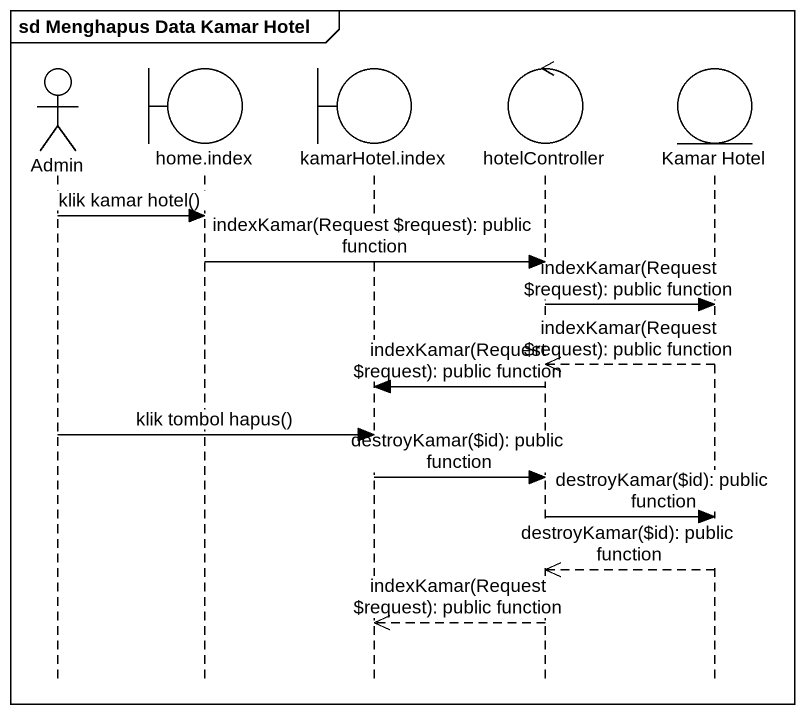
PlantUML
@startuml
mainframe sd Menghapus Data Kamar Hotel
hide footbox
actor Admin
boundary "home.index" as home_index
boundary "kamarHotel.index" as kamarHotel_index
control hotelController
entity "Kamar Hotel" as Kamar_Hotel

Admin -> home_index : klik kamar hotel()
home_index -> hotelController : indexKamar(Request ~$request): public function
hotelController -> Kamar_Hotel : indexKamar(Request ~$request): public function
Kamar_Hotel -->> hotelController : indexKamar(Request ~$request): public function
hotelController -> kamarHotel_index : indexKamar(Request ~$request): public function
Admin -> kamarHotel_index : klik tombol hapus()
kamarHotel_index -> hotelController : destroyKamar(~$id): public function
hotelController -> Kamar_Hotel : destroyKamar(~$id): public function
Kamar_Hotel -->> hotelController : destroyKamar(~$id): public function
hotelController -->> kamarHotel_index : indexKamar(Request ~$request): public function
@enduml
